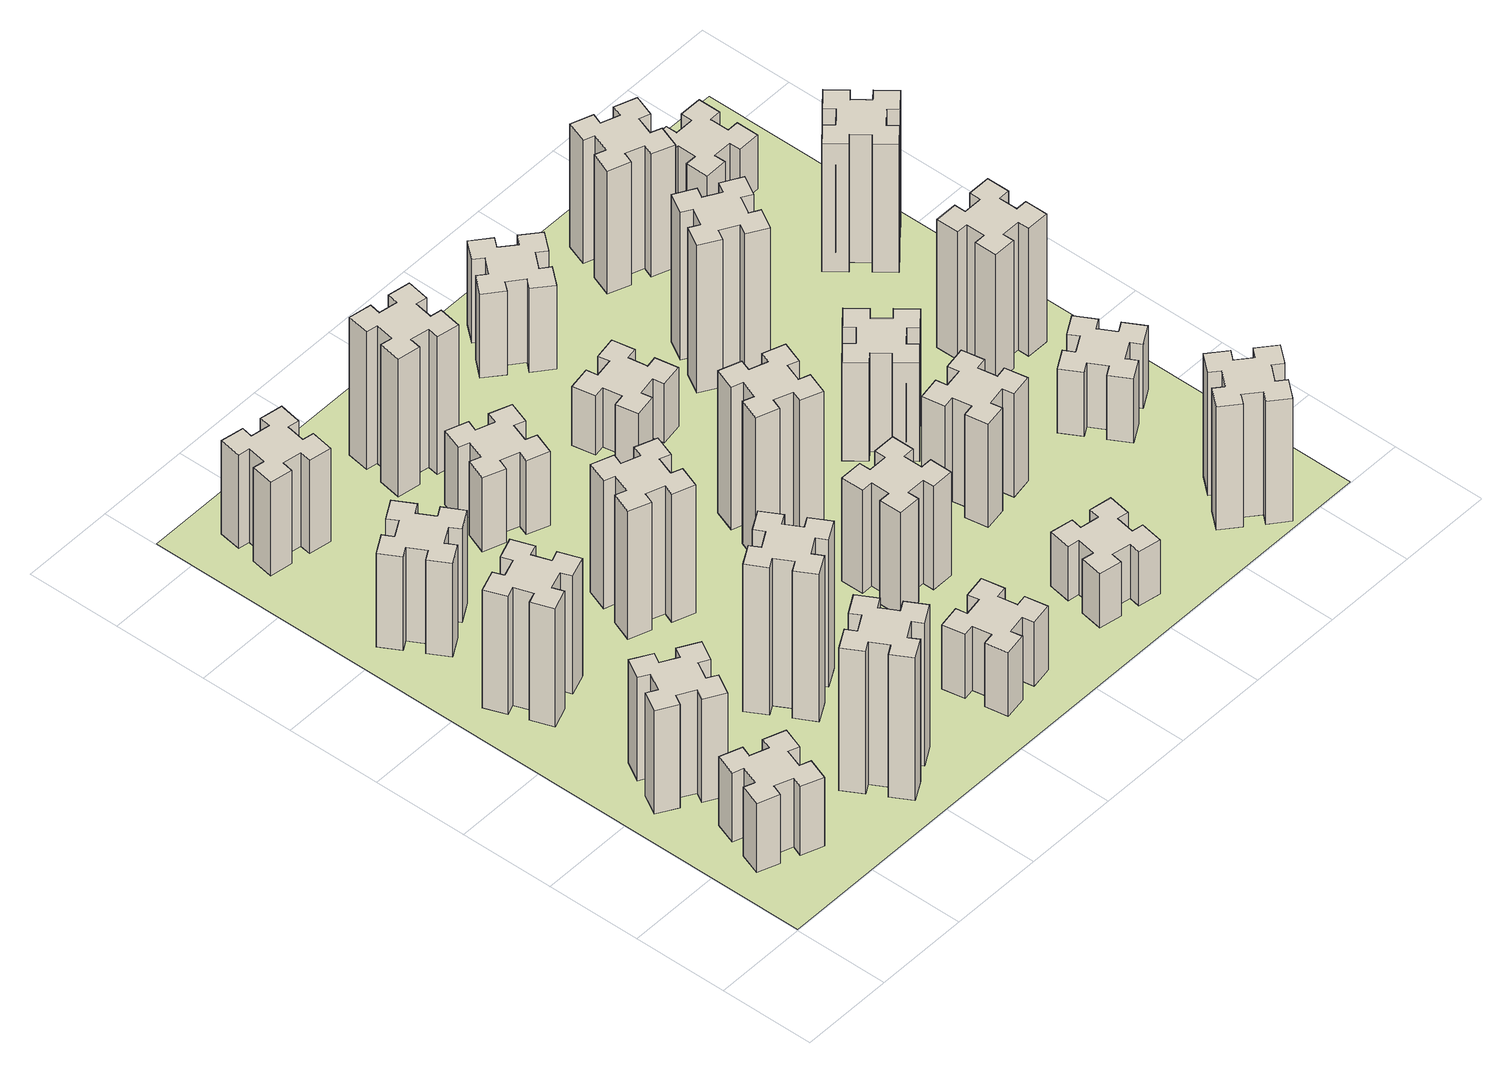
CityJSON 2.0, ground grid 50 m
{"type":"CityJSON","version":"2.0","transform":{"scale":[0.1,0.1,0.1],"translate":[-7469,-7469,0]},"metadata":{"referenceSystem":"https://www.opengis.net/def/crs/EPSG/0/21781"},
"CityObjects":{
"building1":{"type":"Building","attributes":{"class":"1000","function":"1000","usage":"1000","yearOfConstruction":2016,"roofType":"1000","measuredHeight":42,"storeysAboveGround":30,"storeysBelowGround":0},"geometry":[{"type":"Solid","lod":"1","boundaries":[[[[0,1,2,3,4,5,6,7,8,9,10,11,12,13,14,15,16,17,18,19]],[[17,16,20,21]],[[16,15,22,20]],[[15,14,23,22]],[[14,13,24,23]],[[13,12,25,24]],[[12,11,26,25]],[[11,10,27,26]],[[10,9,28,27]],[[9,8,29,28]],[[8,7,30,29]],[[7,6,31,30]],[[6,5,32,31]],[[5,4,33,32]],[[4,3,34,33]],[[3,2,35,34]],[[2,1,36,35]],[[1,0,37,36]],[[0,19,38,37]],[[19,18,39,38]],[[18,17,21,39]],[[24,25,26,27,28,29,30,31,32,33,34,35,36,37,38,39,21,20,22,23]]]]}]},
"building2":{"type":"Building","attributes":{"class":"1000","function":"1000","usage":"1000","yearOfConstruction":2016,"roofType":"1000","measuredHeight":63,"storeysAboveGround":30,"storeysBelowGround":0},"geometry":[{"type":"Solid","lod":"1","boundaries":[[[[40,41,42,43,44,45,46,47,48,49,50,51,52,53,54,55,56,57,58,59]],[[57,56,60,61]],[[56,55,62,60]],[[55,54,63,62]],[[54,53,64,63]],[[53,52,65,64]],[[52,51,66,65]],[[51,50,67,66]],[[50,49,68,67]],[[49,48,69,68]],[[48,47,70,69]],[[47,46,71,70]],[[46,45,72,71]],[[45,44,73,72]],[[44,43,74,73]],[[43,42,75,74]],[[42,41,76,75]],[[41,40,77,76]],[[40,59,78,77]],[[59,58,79,78]],[[58,57,61,79]],[[64,65,66,67,68,69,70,71,72,73,74,75,76,77,78,79,61,60,62,63]]]]}]},
"building3":{"type":"Building","attributes":{"class":"1000","function":"1000","usage":"1000","yearOfConstruction":2016,"roofType":"1000","measuredHeight":72,"storeysAboveGround":30,"storeysBelowGround":0},"geometry":[{"type":"Solid","lod":"1","boundaries":[[[[80,81,82,83,84,85,86,87,88,89,90,91,92,93,94,95,96,97,98,99]],[[97,96,100,101]],[[96,95,102,100]],[[95,94,103,102]],[[94,93,104,103]],[[93,92,105,104]],[[92,91,106,105]],[[91,90,107,106]],[[90,89,108,107]],[[89,88,109,108]],[[88,87,110,109]],[[87,86,111,110]],[[86,85,112,111]],[[85,84,113,112]],[[84,83,114,113]],[[83,82,115,114]],[[82,81,116,115]],[[81,80,117,116]],[[80,99,118,117]],[[99,98,119,118]],[[98,97,101,119]],[[104,105,106,107,108,109,110,111,112,113,114,115,116,117,118,119,101,100,102,103]]]]}]},
"building4":{"type":"Building","attributes":{"class":"1000","function":"1000","usage":"1000","yearOfConstruction":2016,"roofType":"1000","measuredHeight":57,"storeysAboveGround":30,"storeysBelowGround":0},"geometry":[{"type":"Solid","lod":"1","boundaries":[[[[120,121,122,123,124,125,126,127,128,129,130,131,132,133,134,135,136,137,138,139]],[[137,136,140,141]],[[136,135,142,140]],[[135,134,143,142]],[[134,133,144,143]],[[133,132,145,144]],[[132,131,146,145]],[[131,130,147,146]],[[130,129,148,147]],[[129,128,149,148]],[[128,127,150,149]],[[127,126,151,150]],[[126,125,152,151]],[[125,124,153,152]],[[124,123,154,153]],[[123,122,155,154]],[[122,121,156,155]],[[121,120,157,156]],[[120,139,158,157]],[[139,138,159,158]],[[138,137,141,159]],[[144,145,146,147,148,149,150,151,152,153,154,155,156,157,158,159,141,140,142,143]]]]}]},
"building5":{"type":"Building","attributes":{"class":"1000","function":"1000","usage":"1000","yearOfConstruction":2016,"roofType":"1000","measuredHeight":87,"storeysAboveGround":30,"storeysBelowGround":0},"geometry":[{"type":"Solid","lod":"1","boundaries":[[[[160,161,162,163,164,165,166,167,168,169,170,171,172,173,174,175,176,177,178,179]],[[177,176,180,181]],[[176,175,182,180]],[[175,174,183,182]],[[174,173,184,183]],[[173,172,185,184]],[[172,171,186,185]],[[171,170,187,186]],[[170,169,188,187]],[[169,168,189,188]],[[168,167,190,189]],[[167,166,191,190]],[[166,165,192,191]],[[165,164,193,192]],[[164,163,194,193]],[[163,162,195,194]],[[162,161,196,195]],[[161,160,197,196]],[[160,179,198,197]],[[179,178,199,198]],[[178,177,181,199]],[[184,185,186,187,188,189,190,191,192,193,194,195,196,197,198,199,181,180,182,183]]]]}]},
"building6":{"type":"Building","attributes":{"class":"1000","function":"1000","usage":"1000","yearOfConstruction":2016,"roofType":"1000","measuredHeight":57,"storeysAboveGround":30,"storeysBelowGround":0},"geometry":[{"type":"Solid","lod":"1","boundaries":[[[[200,201,202,203,204,205,206,207,208,209,210,211,212,213,214,215,216,217,218,219]],[[217,216,220,221]],[[216,215,222,220]],[[215,214,223,222]],[[214,213,224,223]],[[213,212,225,224]],[[212,211,226,225]],[[211,210,227,226]],[[210,209,228,227]],[[209,208,229,228]],[[208,207,230,229]],[[207,206,231,230]],[[206,205,232,231]],[[205,204,233,232]],[[204,203,234,233]],[[203,202,235,234]],[[202,201,236,235]],[[201,200,237,236]],[[200,219,238,237]],[[219,218,239,238]],[[218,217,221,239]],[[224,225,226,227,228,229,230,231,232,233,234,235,236,237,238,239,221,220,222,223]]]]}]},
"building7":{"type":"Building","attributes":{"class":"1000","function":"1000","usage":"1000","yearOfConstruction":2016,"roofType":"1000","measuredHeight":90,"storeysAboveGround":30,"storeysBelowGround":0},"geometry":[{"type":"Solid","lod":"1","boundaries":[[[[240,241,242,243,244,245,246,247,248,249,250,251,252,253,254,255,256,257,258,259]],[[257,256,260,261]],[[256,255,262,260]],[[255,254,263,262]],[[254,253,264,263]],[[253,252,265,264]],[[252,251,266,265]],[[251,250,267,266]],[[250,249,268,267]],[[249,248,269,268]],[[248,247,270,269]],[[247,246,271,270]],[[246,245,272,271]],[[245,244,273,272]],[[244,243,274,273]],[[243,242,275,274]],[[242,241,276,275]],[[241,240,277,276]],[[240,259,278,277]],[[259,258,279,278]],[[258,257,261,279]],[[264,265,266,267,268,269,270,271,272,273,274,275,276,277,278,279,261,260,262,263]]]]}]},
"building8":{"type":"Building","attributes":{"class":"1000","function":"1000","usage":"1000","yearOfConstruction":2016,"roofType":"1000","measuredHeight":78,"storeysAboveGround":30,"storeysBelowGround":0},"geometry":[{"type":"Solid","lod":"1","boundaries":[[[[280,281,282,283,284,285,286,287,288,289,290,291,292,293,294,295,296,297,298,299]],[[297,296,300,301]],[[296,295,302,300]],[[295,294,303,302]],[[294,293,304,303]],[[293,292,305,304]],[[292,291,306,305]],[[291,290,307,306]],[[290,289,308,307]],[[289,288,309,308]],[[288,287,310,309]],[[287,286,311,310]],[[286,285,312,311]],[[285,284,313,312]],[[284,283,314,313]],[[283,282,315,314]],[[282,281,316,315]],[[281,280,317,316]],[[280,299,318,317]],[[299,298,319,318]],[[298,297,301,319]],[[304,305,306,307,308,309,310,311,312,313,314,315,316,317,318,319,301,300,302,303]]]]}]},
"building9":{"type":"Building","attributes":{"class":"1000","function":"1000","usage":"1000","yearOfConstruction":2016,"roofType":"1000","measuredHeight":39,"storeysAboveGround":30,"storeysBelowGround":0},"geometry":[{"type":"Solid","lod":"1","boundaries":[[[[320,321,322,323,324,325,326,327,328,329,330,331,332,333,334,335,336,337,338,339]],[[337,336,340,341]],[[336,335,342,340]],[[335,334,343,342]],[[334,333,344,343]],[[333,332,345,344]],[[332,331,346,345]],[[331,330,347,346]],[[330,329,348,347]],[[329,328,349,348]],[[328,327,350,349]],[[327,326,351,350]],[[326,325,352,351]],[[325,324,353,352]],[[324,323,354,353]],[[323,322,355,354]],[[322,321,356,355]],[[321,320,357,356]],[[320,339,358,357]],[[339,338,359,358]],[[338,337,341,359]],[[344,345,346,347,348,349,350,351,352,353,354,355,356,357,358,359,341,340,342,343]]]]}]},
"building10":{"type":"Building","attributes":{"class":"1000","function":"1000","usage":"1000","yearOfConstruction":2016,"roofType":"1000","measuredHeight":45,"storeysAboveGround":30,"storeysBelowGround":0},"geometry":[{"type":"Solid","lod":"1","boundaries":[[[[360,361,362,363,364,365,366,367,368,369,370,371,372,373,374,375,376,377,378,379]],[[377,376,380,381]],[[376,375,382,380]],[[375,374,383,382]],[[374,373,384,383]],[[373,372,385,384]],[[372,371,386,385]],[[371,370,387,386]],[[370,369,388,387]],[[369,368,389,388]],[[368,367,390,389]],[[367,366,391,390]],[[366,365,392,391]],[[365,364,393,392]],[[364,363,394,393]],[[363,362,395,394]],[[362,361,396,395]],[[361,360,397,396]],[[360,379,398,397]],[[379,378,399,398]],[[378,377,381,399]],[[384,385,386,387,388,389,390,391,392,393,394,395,396,397,398,399,381,380,382,383]]]]}]},
"building11":{"type":"Building","attributes":{"class":"1000","function":"1000","usage":"1000","yearOfConstruction":2016,"roofType":"1000","measuredHeight":84,"storeysAboveGround":30,"storeysBelowGround":0},"geometry":[{"type":"Solid","lod":"1","boundaries":[[[[400,401,402,403,404,405,406,407,408,409,410,411,412,413,414,415,416,417,418,419]],[[417,416,420,421]],[[416,415,422,420]],[[415,414,423,422]],[[414,413,424,423]],[[413,412,425,424]],[[412,411,426,425]],[[411,410,427,426]],[[410,409,428,427]],[[409,408,429,428]],[[408,407,430,429]],[[407,406,431,430]],[[406,405,432,431]],[[405,404,433,432]],[[404,403,434,433]],[[403,402,435,434]],[[402,401,436,435]],[[401,400,437,436]],[[400,419,438,437]],[[419,418,439,438]],[[418,417,421,439]],[[424,425,426,427,428,429,430,431,432,433,434,435,436,437,438,439,421,420,422,423]]]]}]},
"building12":{"type":"Building","attributes":{"class":"1000","function":"1000","usage":"1000","yearOfConstruction":2016,"roofType":"1000","measuredHeight":63,"storeysAboveGround":30,"storeysBelowGround":0},"geometry":[{"type":"Solid","lod":"1","boundaries":[[[[440,441,442,443,444,445,446,447,448,449,450,451,452,453,454,455,456,457,458,459]],[[457,456,460,461]],[[456,455,462,460]],[[455,454,463,462]],[[454,453,464,463]],[[453,452,465,464]],[[452,451,466,465]],[[451,450,467,466]],[[450,449,468,467]],[[449,448,469,468]],[[448,447,470,469]],[[447,446,471,470]],[[446,445,472,471]],[[445,444,473,472]],[[444,443,474,473]],[[443,442,475,474]],[[442,441,476,475]],[[441,440,477,476]],[[440,459,478,477]],[[459,458,479,478]],[[458,457,461,479]],[[464,465,466,467,468,469,470,471,472,473,474,475,476,477,478,479,461,460,462,463]]]]}]},
"building13":{"type":"Building","attributes":{"class":"1000","function":"1000","usage":"1000","yearOfConstruction":2016,"roofType":"1000","measuredHeight":87,"storeysAboveGround":30,"storeysBelowGround":0},"geometry":[{"type":"Solid","lod":"1","boundaries":[[[[480,481,482,483,484,485,486,487,488,489,490,491,492,493,494,495,496,497,498,499]],[[497,496,500,501]],[[496,495,502,500]],[[495,494,503,502]],[[494,493,504,503]],[[493,492,505,504]],[[492,491,506,505]],[[491,490,507,506]],[[490,489,508,507]],[[489,488,509,508]],[[488,487,510,509]],[[487,486,511,510]],[[486,485,512,511]],[[485,484,513,512]],[[484,483,514,513]],[[483,482,515,514]],[[482,481,516,515]],[[481,480,517,516]],[[480,499,518,517]],[[499,498,519,518]],[[498,497,501,519]],[[504,505,506,507,508,509,510,511,512,513,514,515,516,517,518,519,501,500,502,503]]]]}]},
"building14":{"type":"Building","attributes":{"class":"1000","function":"1000","usage":"1000","yearOfConstruction":2016,"roofType":"1000","measuredHeight":33,"storeysAboveGround":30,"storeysBelowGround":0},"geometry":[{"type":"Solid","lod":"1","boundaries":[[[[520,521,522,523,524,525,526,527,528,529,530,531,532,533,534,535,536,537,538,539]],[[537,536,540,541]],[[536,535,542,540]],[[535,534,543,542]],[[534,533,544,543]],[[533,532,545,544]],[[532,531,546,545]],[[531,530,547,546]],[[530,529,548,547]],[[529,528,549,548]],[[528,527,550,549]],[[527,526,551,550]],[[526,525,552,551]],[[525,524,553,552]],[[524,523,554,553]],[[523,522,555,554]],[[522,521,556,555]],[[521,520,557,556]],[[520,539,558,557]],[[539,538,559,558]],[[538,537,541,559]],[[544,545,546,547,548,549,550,551,552,553,554,555,556,557,558,559,541,540,542,543]]]]}]},
"building15":{"type":"Building","attributes":{"class":"1000","function":"1000","usage":"1000","yearOfConstruction":2016,"roofType":"1000","measuredHeight":36,"storeysAboveGround":30,"storeysBelowGround":0},"geometry":[{"type":"Solid","lod":"1","boundaries":[[[[560,561,562,563,564,565,566,567,568,569,570,571,572,573,574,575,576,577,578,579]],[[577,576,580,581]],[[576,575,582,580]],[[575,574,583,582]],[[574,573,584,583]],[[573,572,585,584]],[[572,571,586,585]],[[571,570,587,586]],[[570,569,588,587]],[[569,568,589,588]],[[568,567,590,589]],[[567,566,591,590]],[[566,565,592,591]],[[565,564,593,592]],[[564,563,594,593]],[[563,562,595,594]],[[562,561,596,595]],[[561,560,597,596]],[[560,579,598,597]],[[579,578,599,598]],[[578,577,581,599]],[[584,585,586,587,588,589,590,591,592,593,594,595,596,597,598,599,581,580,582,583]]]]}]},
"building16":{"type":"Building","attributes":{"class":"1000","function":"1000","usage":"1000","yearOfConstruction":2016,"roofType":"1000","measuredHeight":51,"storeysAboveGround":30,"storeysBelowGround":0},"geometry":[{"type":"Solid","lod":"1","boundaries":[[[[600,601,602,603,604,605,606,607,608,609,610,611,612,613,614,615,616,617,618,619]],[[617,616,620,621]],[[616,615,622,620]],[[615,614,623,622]],[[614,613,624,623]],[[613,612,625,624]],[[612,611,626,625]],[[611,610,627,626]],[[610,609,628,627]],[[609,608,629,628]],[[608,607,630,629]],[[607,606,631,630]],[[606,605,632,631]],[[605,604,633,632]],[[604,603,634,633]],[[603,602,635,634]],[[602,601,636,635]],[[601,600,637,636]],[[600,619,638,637]],[[619,618,639,638]],[[618,617,621,639]],[[624,625,626,627,628,629,630,631,632,633,634,635,636,637,638,639,621,620,622,623]]]]}]},
"building17":{"type":"Building","attributes":{"class":"1000","function":"1000","usage":"1000","yearOfConstruction":2016,"roofType":"1000","measuredHeight":63,"storeysAboveGround":30,"storeysBelowGround":0},"geometry":[{"type":"Solid","lod":"1","boundaries":[[[[640,641,642,643,644,645,646,647,648,649,650,651,652,653,654,655,656,657,658,659]],[[657,656,660,661]],[[656,655,662,660]],[[655,654,663,662]],[[654,653,664,663]],[[653,652,665,664]],[[652,651,666,665]],[[651,650,667,666]],[[650,649,668,667]],[[649,648,669,668]],[[648,647,670,669]],[[647,646,671,670]],[[646,645,672,671]],[[645,644,673,672]],[[644,643,674,673]],[[643,642,675,674]],[[642,641,676,675]],[[641,640,677,676]],[[640,659,678,677]],[[659,658,679,678]],[[658,657,661,679]],[[664,665,666,667,668,669,670,671,672,673,674,675,676,677,678,679,661,660,662,663]]]]}]},
"building18":{"type":"Building","attributes":{"class":"1000","function":"1000","usage":"1000","yearOfConstruction":2016,"roofType":"1000","measuredHeight":60,"storeysAboveGround":30,"storeysBelowGround":0},"geometry":[{"type":"Solid","lod":"1","boundaries":[[[[680,681,682,683,684,685,686,687,688,689,690,691,692,693,694,695,696,697,698,699]],[[697,696,700,701]],[[696,695,702,700]],[[695,694,703,702]],[[694,693,704,703]],[[693,692,705,704]],[[692,691,706,705]],[[691,690,707,706]],[[690,689,708,707]],[[689,688,709,708]],[[688,687,710,709]],[[687,686,711,710]],[[686,685,712,711]],[[685,684,713,712]],[[684,683,714,713]],[[683,682,715,714]],[[682,681,716,715]],[[681,680,717,716]],[[680,699,718,717]],[[699,698,719,718]],[[698,697,701,719]],[[704,705,706,707,708,709,710,711,712,713,714,715,716,717,718,719,701,700,702,703]]]]}]},
"building19":{"type":"Building","attributes":{"class":"1000","function":"1000","usage":"1000","yearOfConstruction":2016,"roofType":"1000","measuredHeight":90,"storeysAboveGround":30,"storeysBelowGround":0},"geometry":[{"type":"Solid","lod":"1","boundaries":[[[[720,721,722,723,724,725,726,727,728,729,730,731,732,733,734,735,736,737,738,739]],[[737,736,740,741]],[[736,735,742,740]],[[735,734,743,742]],[[734,733,744,743]],[[733,732,745,744]],[[732,731,746,745]],[[731,730,747,746]],[[730,729,748,747]],[[729,728,749,748]],[[728,727,750,749]],[[727,726,751,750]],[[726,725,752,751]],[[725,724,753,752]],[[724,723,754,753]],[[723,722,755,754]],[[722,721,756,755]],[[721,720,757,756]],[[720,739,758,757]],[[739,738,759,758]],[[738,737,741,759]],[[744,745,746,747,748,749,750,751,752,753,754,755,756,757,758,759,741,740,742,743]]]]}]},
"building20":{"type":"Building","attributes":{"class":"1000","function":"1000","usage":"1000","yearOfConstruction":2016,"roofType":"1000","measuredHeight":75,"storeysAboveGround":30,"storeysBelowGround":0},"geometry":[{"type":"Solid","lod":"1","boundaries":[[[[760,761,762,763,764,765,766,767,768,769,770,771,772,773,774,775,776,777,778,779]],[[777,776,780,781]],[[776,775,782,780]],[[775,774,783,782]],[[774,773,784,783]],[[773,772,785,784]],[[772,771,786,785]],[[771,770,787,786]],[[770,769,788,787]],[[769,768,789,788]],[[768,767,790,789]],[[767,766,791,790]],[[766,765,792,791]],[[765,764,793,792]],[[764,763,794,793]],[[763,762,795,794]],[[762,761,796,795]],[[761,760,797,796]],[[760,779,798,797]],[[779,778,799,798]],[[778,777,781,799]],[[784,785,786,787,788,789,790,791,792,793,794,795,796,797,798,799,781,780,782,783]]]]}]},
"building21":{"type":"Building","attributes":{"class":"1000","function":"1000","usage":"1000","yearOfConstruction":2016,"roofType":"1000","measuredHeight":39,"storeysAboveGround":30,"storeysBelowGround":0},"geometry":[{"type":"Solid","lod":"1","boundaries":[[[[800,801,802,803,804,805,806,807,808,809,810,811,812,813,814,815,816,817,818,819]],[[817,816,820,821]],[[816,815,822,820]],[[815,814,823,822]],[[814,813,824,823]],[[813,812,825,824]],[[812,811,826,825]],[[811,810,827,826]],[[810,809,828,827]],[[809,808,829,828]],[[808,807,830,829]],[[807,806,831,830]],[[806,805,832,831]],[[805,804,833,832]],[[804,803,834,833]],[[803,802,835,834]],[[802,801,836,835]],[[801,800,837,836]],[[800,819,838,837]],[[819,818,839,838]],[[818,817,821,839]],[[824,825,826,827,828,829,830,831,832,833,834,835,836,837,838,839,821,820,822,823]]]]}]},
"building22":{"type":"Building","attributes":{"class":"1000","function":"1000","usage":"1000","yearOfConstruction":2016,"roofType":"1000","measuredHeight":75,"storeysAboveGround":30,"storeysBelowGround":0},"geometry":[{"type":"Solid","lod":"1","boundaries":[[[[840,841,842,843,844,845,846,847,848,849,850,851,852,853,854,855,856,857,858,859]],[[857,856,860,861]],[[856,855,862,860]],[[855,854,863,862]],[[854,853,864,863]],[[853,852,865,864]],[[852,851,866,865]],[[851,850,867,866]],[[850,849,868,867]],[[849,848,869,868]],[[848,847,870,869]],[[847,846,871,870]],[[846,845,872,871]],[[845,844,873,872]],[[844,843,874,873]],[[843,842,875,874]],[[842,841,876,875]],[[841,840,877,876]],[[840,859,878,877]],[[859,858,879,878]],[[858,857,861,879]],[[864,865,866,867,868,869,870,871,872,873,874,875,876,877,878,879,861,860,862,863]]]]}]},
"building23":{"type":"Building","attributes":{"class":"1000","function":"1000","usage":"1000","yearOfConstruction":2016,"roofType":"1000","measuredHeight":78,"storeysAboveGround":30,"storeysBelowGround":0},"geometry":[{"type":"Solid","lod":"1","boundaries":[[[[880,881,882,883,884,885,886,887,888,889,890,891,892,893,894,895,896,897,898,899]],[[897,896,900,901]],[[896,895,902,900]],[[895,894,903,902]],[[894,893,904,903]],[[893,892,905,904]],[[892,891,906,905]],[[891,890,907,906]],[[890,889,908,907]],[[889,888,909,908]],[[888,887,910,909]],[[887,886,911,910]],[[886,885,912,911]],[[885,884,913,912]],[[884,883,914,913]],[[883,882,915,914]],[[882,881,916,915]],[[881,880,917,916]],[[880,899,918,917]],[[899,898,919,918]],[[898,897,901,919]],[[904,905,906,907,908,909,910,911,912,913,914,915,916,917,918,919,901,900,902,903]]]]}]},
"building24":{"type":"Building","attributes":{"class":"1000","function":"1000","usage":"1000","yearOfConstruction":2016,"roofType":"1000","measuredHeight":78,"storeysAboveGround":30,"storeysBelowGround":0},"geometry":[{"type":"Solid","lod":"1","boundaries":[[[[920,921,922,923,924,925,926,927,928,929,930,931,932,933,934,935,936,937,938,939]],[[937,936,940,941]],[[936,935,942,940]],[[935,934,943,942]],[[934,933,944,943]],[[933,932,945,944]],[[932,931,946,945]],[[931,930,947,946]],[[930,929,948,947]],[[929,928,949,948]],[[928,927,950,949]],[[927,926,951,950]],[[926,925,952,951]],[[925,924,953,952]],[[924,923,954,953]],[[923,922,955,954]],[[922,921,956,955]],[[921,920,957,956]],[[920,939,958,957]],[[939,938,959,958]],[[938,937,941,959]],[[944,945,946,947,948,949,950,951,952,953,954,955,956,957,958,959,941,940,942,943]]]]}]},
"building25":{"type":"Building","attributes":{"class":"1000","function":"1000","usage":"1000","yearOfConstruction":2016,"roofType":"1000","measuredHeight":33,"storeysAboveGround":30,"storeysBelowGround":0},"geometry":[{"type":"Solid","lod":"1","boundaries":[[[[960,961,962,963,964,965,966,967,968,969,970,971,972,973,974,975,976,977,978,979]],[[977,976,980,981]],[[976,975,982,980]],[[975,974,983,982]],[[974,973,984,983]],[[973,972,985,984]],[[972,971,986,985]],[[971,970,987,986]],[[970,969,988,987]],[[969,968,989,988]],[[968,967,990,989]],[[967,966,991,990]],[[966,965,992,991]],[[965,964,993,992]],[[964,963,994,993]],[[963,962,995,994]],[[962,961,996,995]],[[961,960,997,996]],[[960,979,998,997]],[[979,978,999,998]],[[978,977,981,999]],[[984,985,986,987,988,989,990,991,992,993,994,995,996,997,998,999,981,980,982,983]]]]}]},
"landuse1":{"type":"LandUse","attributes":{"name":"plot1","function":"1010"},"geometry":[{"type":"MultiSurface","lod":"1","boundaries":[[[1000,1001,1002,1003]]]}]}
},
"vertices":[
[462,391,0],[496,485,0],[552,464,0],[593,577,0],[480,618,0],[460,562,0],[366,596,0],[387,652,0],[274,693,0],[233,580,0],[289,560,0],[255,466,0],[199,487,0],[157,374,0],[270,333,0],[291,389,0],[385,355,0],[364,299,0],[477,257,0],[518,370,0],[385,355,420],[364,299,420],[291,389,420],[270,333,420],[157,374,420],[199,487,420],[255,466,420],[289,560,420],[233,580,420],[274,693,420],[387,652,420],[366,596,420],[460,562,420],[480,618,420],[593,577,420],[552,464,420],[496,485,420],[462,391,420],[518,370,420],[477,257,420],
[446,917,0],[496,1004,0],[548,974,0],[608,1078,0],[504,1138,0],[474,1086,0],[387,1136,0],[417,1188,0],[313,1248,0],[253,1144,0],[305,1114,0],[255,1027,0],[203,1057,0],[143,953,0],[247,893,0],[277,945,0],[364,895,0],[334,843,0],[438,783,0],[498,887,0],[364,895,630],[334,843,630],[277,945,630],[247,893,630],[143,953,630],[203,1057,630],[255,1027,630],[305,1114,630],[253,1144,630],[313,1248,630],[417,1188,630],[387,1136,630],[474,1086,630],[504,1138,630],[608,1078,630],[548,974,630],[496,1004,630],[446,917,630],[498,887,630],[438,783,630],
[385,1976,0],[291,1942,0],[270,1998,0],[157,1957,0],[199,1844,0],[255,1865,0],[289,1771,0],[233,1750,0],[274,1637,0],[387,1679,0],[366,1735,0],[460,1769,0],[480,1713,0],[593,1754,0],[552,1867,0],[496,1846,0],[462,1940,0],[518,1960,0],[477,2073,0],[364,2032,0],[462,1940,720],[518,1960,720],[496,1846,720],[552,1867,720],[593,1754,720],[480,1713,720],[460,1769,720],[366,1735,720],[387,1679,720],[274,1637,720],[233,1750,720],[289,1771,720],[255,1865,720],[199,1844,720],[157,1957,720],[270,1998,720],[291,1942,720],[385,1976,720],[364,2032,720],[477,2073,720],
[496,2507,0],[446,2594,0],[498,2624,0],[438,2728,0],[334,2668,0],[364,2616,0],[277,2566,0],[247,2618,0],[143,2558,0],[203,2454,0],[255,2484,0],[305,2397,0],[253,2367,0],[313,2263,0],[417,2323,0],[387,2375,0],[474,2425,0],[504,2373,0],[608,2433,0],[548,2537,0],[474,2425,570],[504,2373,570],[387,2375,570],[417,2323,570],[313,2263,570],[253,2367,570],[305,2397,570],[255,2484,570],[203,2454,570],[143,2558,570],[247,2618,570],[277,2566,570],[364,2616,570],[334,2668,570],[438,2728,570],[498,2624,570],[446,2594,570],[496,2507,570],[548,2537,570],[608,2433,570],
[1004,496,0],[917,446,0],[887,498,0],[783,438,0],[843,334,0],[895,364,0],[945,277,0],[893,247,0],[953,143,0],[1057,203,0],[1027,255,0],[1114,305,0],[1144,253,0],[1248,313,0],[1188,417,0],[1136,387,0],[1086,474,0],[1138,504,0],[1078,608,0],[974,548,0],[1086,474,870],[1138,504,870],[1136,387,870],[1188,417,870],[1248,313,870],[1144,253,870],[1114,305,870],[1027,255,870],[1057,203,870],[953,143,870],[893,247,870],[945,277,870],[895,364,870],[843,334,870],[783,438,870],[887,498,870],[917,446,870],[1004,496,870],[974,548,870],[1078,608,870],
[444,3435,0],[345,3452,0],[356,3511,0],[237,3532,0],[217,3414,0],[276,3404,0],[258,3305,0],[199,3316,0],[178,3197,0],[297,3177,0],[307,3236,0],[405,3218,0],[395,3159,0],[513,3138,0],[534,3257,0],[475,3267,0],[492,3365,0],[551,3355,0],[572,3473,0],[454,3494,0],[492,3365,570],[551,3355,570],[475,3267,570],[534,3257,570],[513,3138,570],[395,3159,570],[405,3218,570],[307,3236,570],[297,3177,570],[178,3197,570],[199,3316,570],[258,3305,570],[276,3404,570],[217,3414,570],[237,3532,570],[356,3511,570],[345,3452,570],[444,3435,570],[454,3494,570],[572,3473,570],
[995,1004,0],[1045,917,0],[993,887,0],[1053,783,0],[1157,843,0],[1127,895,0],[1214,945,0],[1244,893,0],[1348,953,0],[1288,1057,0],[1236,1027,0],[1186,1114,0],[1238,1144,0],[1178,1248,0],[1074,1188,0],[1104,1136,0],[1017,1086,0],[987,1138,0],[883,1078,0],[943,974,0],[1017,1086,900],[987,1138,900],[1104,1136,900],[1074,1188,900],[1178,1248,900],[1238,1144,900],[1186,1114,900],[1236,1027,900],[1288,1057,900],[1348,953,900],[1244,893,900],[1214,945,900],[1127,895,900],[1157,843,900],[1053,783,900],[993,887,900],[1045,917,900],[995,1004,900],[943,974,900],[883,1078,900],
[1031,1769,0],[1125,1735,0],[1104,1679,0],[1217,1637,0],[1258,1750,0],[1202,1771,0],[1236,1865,0],[1292,1844,0],[1333,1957,0],[1220,1998,0],[1200,1942,0],[1106,1976,0],[1127,2032,0],[1014,2073,0],[973,1960,0],[1029,1940,0],[995,1846,0],[939,1867,0],[897,1754,0],[1010,1713,0],[995,1846,780],[939,1867,780],[1029,1940,780],[973,1960,780],[1014,2073,780],[1127,2032,780],[1106,1976,780],[1200,1942,780],[1220,1998,780],[1333,1957,780],[1292,1844,780],[1236,1865,780],[1202,1771,780],[1258,1750,780],[1217,1637,780],[1104,1679,780],[1125,1735,780],[1031,1769,780],[1010,1713,780],[897,1754,780],
[1638,405,0],[1656,307,0],[1597,297,0],[1617,178,0],[1736,199,0],[1725,258,0],[1824,276,0],[1834,217,0],[1952,237,0],[1931,356,0],[1872,345,0],[1855,444,0],[1914,454,0],[1893,572,0],[1775,551,0],[1785,492,0],[1687,475,0],[1677,534,0],[1558,513,0],[1579,395,0],[1687,475,390],[1677,534,390],[1785,492,390],[1775,551,390],[1893,572,390],[1914,454,390],[1855,444,390],[1872,345,390],[1931,356,390],[1952,237,390],[1834,217,390],[1824,276,390],[1725,258,390],[1736,199,390],[1617,178,390],[1597,297,390],[1656,307,390],[1638,405,390],[1579,395,390],[1558,513,390],
[1200,2782,0],[1106,2816,0],[1127,2872,0],[1014,2913,0],[973,2800,0],[1029,2780,0],[995,2686,0],[939,2707,0],[897,2594,0],[1010,2553,0],[1031,2609,0],[1125,2575,0],[1104,2519,0],[1217,2477,0],[1258,2590,0],[1202,2611,0],[1236,2705,0],[1292,2684,0],[1333,2797,0],[1220,2838,0],[1236,2705,450],[1292,2684,450],[1202,2611,450],[1258,2590,450],[1217,2477,450],[1104,2519,450],[1125,2575,450],[1031,2609,450],[1010,2553,450],[897,2594,450],[939,2707,450],[995,2686,450],[1029,2780,450],[973,2800,450],[1014,2913,450],[1127,2872,450],[1106,2816,450],[1200,2782,450],[1220,2838,450],[1333,2797,450],
[1215,3167,0],[1232,3265,0],[1291,3255,0],[1312,3373,0],[1194,3394,0],[1184,3335,0],[1085,3352,0],[1096,3411,0],[977,3432,0],[957,3314,0],[1016,3304,0],[998,3205,0],[939,3216,0],[918,3097,0],[1037,3077,0],[1047,3136,0],[1145,3118,0],[1135,3059,0],[1253,3038,0],[1274,3157,0],[1145,3118,840],[1135,3059,840],[1047,3136,840],[1037,3077,840],[918,3097,840],[939,3216,840],[998,3205,840],[1016,3304,840],[957,3314,840],[977,3432,840],[1096,3411,840],[1085,3352,840],[1184,3335,840],[1194,3394,840],[1312,3373,840],[1291,3255,840],[1232,3265,840],[1215,3167,840],[1274,3157,840],[1253,3038,840],
[1845,1165,0],[1845,1065,0],[1785,1065,0],[1785,945,0],[1905,945,0],[1905,1005,0],[2005,1005,0],[2005,945,0],[2125,945,0],[2125,1065,0],[2065,1065,0],[2065,1165,0],[2125,1165,0],[2125,1285,0],[2005,1285,0],[2005,1225,0],[1905,1225,0],[1905,1285,0],[1785,1285,0],[1785,1165,0],[1905,1225,630],[1905,1285,630],[2005,1225,630],[2005,1285,630],[2125,1285,630],[2125,1165,630],[2065,1165,630],[2065,1065,630],[2125,1065,630],[2125,945,630],[2005,945,630],[2005,1005,630],[1905,1005,630],[1905,945,630],[1785,945,630],[1785,1065,630],[1845,1065,630],[1845,1165,630],[1785,1165,630],[1785,1285,630],
[1771,1669,0],[1865,1635,0],[1844,1579,0],[1957,1537,0],[1998,1650,0],[1942,1671,0],[1976,1765,0],[2032,1744,0],[2073,1857,0],[1960,1898,0],[1940,1842,0],[1846,1876,0],[1867,1932,0],[1754,1973,0],[1713,1860,0],[1769,1840,0],[1735,1746,0],[1679,1767,0],[1637,1654,0],[1750,1613,0],[1735,1746,870],[1679,1767,870],[1769,1840,870],[1713,1860,870],[1754,1973,870],[1867,1932,870],[1846,1876,870],[1940,1842,870],[1960,1898,870],[2073,1857,870],[2032,1744,870],[1976,1765,870],[1942,1671,870],[1998,1650,870],[1957,1537,870],[1844,1579,870],[1865,1635,870],[1771,1669,870],[1750,1613,870],[1637,1654,870],
[2396,444,0],[2378,345,0],[2319,356,0],[2298,237,0],[2417,217,0],[2427,276,0],[2525,258,0],[2515,199,0],[2633,178,0],[2654,297,0],[2595,307,0],[2612,405,0],[2671,395,0],[2692,513,0],[2574,534,0],[2564,475,0],[2465,492,0],[2476,551,0],[2357,572,0],[2337,454,0],[2465,492,330],[2476,551,330],[2564,475,330],[2574,534,330],[2692,513,330],[2671,395,330],[2612,405,330],[2595,307,330],[2654,297,330],[2633,178,330],[2515,199,330],[2525,258,330],[2427,276,330],[2417,217,330],[2298,237,330],[2319,356,330],[2378,345,330],[2396,444,330],[2337,454,330],[2357,572,330],
[1972,2565,0],[1955,2664,0],[2014,2674,0],[1993,2792,0],[1875,2771,0],[1885,2712,0],[1787,2695,0],[1777,2754,0],[1658,2733,0],[1679,2615,0],[1738,2625,0],[1756,2527,0],[1697,2517,0],[1717,2398,0],[1836,2419,0],[1825,2478,0],[1924,2496,0],[1934,2437,0],[2052,2457,0],[2031,2576,0],[1924,2496,360],[1934,2437,360],[1825,2478,360],[1836,2419,360],[1717,2398,360],[1697,2517,360],[1756,2527,360],[1738,2625,360],[1679,2615,360],[1658,2733,360],[1777,2754,360],[1787,2695,360],[1885,2712,360],[1875,2771,360],[1993,2792,360],[2014,2674,360],[1955,2664,360],[1972,2565,360],[2031,2576,360],[2052,2457,360],
[2064,3387,0],[1988,3452,0],[2026,3498,0],[1934,3575,0],[1857,3483,0],[1903,3444,0],[1839,3368,0],[1793,3406,0],[1716,3314,0],[1808,3237,0],[1846,3283,0],[1923,3219,0],[1884,3173,0],[1976,3096,0],[2053,3188,0],[2007,3226,0],[2072,3303,0],[2118,3264,0],[2195,3356,0],[2103,3433,0],[2072,3303,510],[2118,3264,510],[2007,3226,510],[2053,3188,510],[1976,3096,510],[1884,3173,510],[1923,3219,510],[1846,3283,510],[1808,3237,510],[1716,3314,510],[1793,3406,510],[1839,3368,510],[1903,3444,510],[1857,3483,510],[1934,3575,510],[2026,3498,510],[1988,3452,510],[2064,3387,510],[2103,3433,510],[2195,3356,510],
[2565,1098,0],[2664,1116,0],[2674,1057,0],[2792,1077,0],[2771,1196,0],[2712,1185,0],[2695,1284,0],[2754,1294,0],[2733,1412,0],[2615,1391,0],[2625,1332,0],[2527,1315,0],[2517,1374,0],[2398,1353,0],[2419,1235,0],[2478,1245,0],[2496,1147,0],[2437,1137,0],[2457,1018,0],[2576,1039,0],[2496,1147,630],[2437,1137,630],[2478,1245,630],[2419,1235,630],[2398,1353,630],[2517,1374,630],[2527,1315,630],[2625,1332,630],[2615,1391,630],[2733,1412,630],[2754,1294,630],[2695,1284,630],[2712,1185,630],[2771,1196,630],[2792,1077,630],[2674,1057,630],[2664,1116,630],[2565,1098,630],[2576,1039,630],[2457,1018,630],
[2563,1872,0],[2486,1807,0],[2448,1853,0],[2356,1776,0],[2433,1684,0],[2479,1723,0],[2543,1646,0],[2497,1608,0],[2574,1516,0],[2666,1593,0],[2628,1639,0],[2704,1703,0],[2743,1657,0],[2835,1734,0],[2758,1826,0],[2712,1788,0],[2647,1864,0],[2693,1903,0],[2616,1995,0],[2524,1918,0],[2647,1864,600],[2693,1903,600],[2712,1788,600],[2758,1826,600],[2835,1734,600],[2743,1657,600],[2704,1703,600],[2628,1639,600],[2666,1593,600],[2574,1516,600],[2497,1608,600],[2543,1646,600],[2479,1723,600],[2433,1684,600],[2356,1776,600],[2448,1853,600],[2486,1807,600],[2563,1872,600],[2524,1918,600],[2616,1995,600],
[2594,2666,0],[2507,2716,0],[2537,2768,0],[2433,2828,0],[2373,2724,0],[2425,2694,0],[2375,2607,0],[2323,2637,0],[2263,2533,0],[2367,2473,0],[2397,2525,0],[2484,2475,0],[2454,2423,0],[2558,2363,0],[2618,2467,0],[2566,2497,0],[2616,2584,0],[2668,2554,0],[2728,2658,0],[2624,2718,0],[2616,2584,900],[2668,2554,900],[2566,2497,900],[2618,2467,900],[2558,2363,900],[2454,2423,900],[2484,2475,900],[2397,2525,900],[2367,2473,900],[2263,2533,900],[2323,2637,900],[2375,2607,900],[2425,2694,900],[2373,2724,900],[2433,2828,900],[2537,2768,900],[2507,2716,900],[2594,2666,900],[2624,2718,900],[2728,2658,900],
[3444,327,0],[3368,392,0],[3406,438,0],[3314,515,0],[3237,423,0],[3283,384,0],[3219,308,0],[3173,346,0],[3096,254,0],[3188,177,0],[3226,223,0],[3303,159,0],[3264,113,0],[3356,36,0],[3433,128,0],[3387,166,0],[3452,243,0],[3498,204,0],[3575,296,0],[3483,373,0],[3452,243,750],[3498,204,750],[3387,166,750],[3433,128,750],[3356,36,750],[3264,113,750],[3303,159,750],[3226,223,750],[3188,177,750],[3096,254,750],[3173,346,750],[3219,308,750],[3283,384,750],[3237,423,750],[3314,515,750],[3406,438,750],[3368,392,750],[3444,327,750],[3483,373,750],[3575,296,750],
[3456,1127,0],[3406,1214,0],[3458,1244,0],[3398,1348,0],[3294,1288,0],[3324,1236,0],[3237,1186,0],[3207,1238,0],[3103,1178,0],[3163,1074,0],[3215,1104,0],[3265,1017,0],[3213,987,0],[3273,883,0],[3377,943,0],[3347,995,0],[3434,1045,0],[3464,993,0],[3568,1053,0],[3508,1157,0],[3434,1045,390],[3464,993,390],[3347,995,390],[3377,943,390],[3273,883,390],[3213,987,390],[3265,1017,390],[3215,1104,390],[3163,1074,390],[3103,1178,390],[3207,1238,390],[3237,1186,390],[3324,1236,390],[3294,1288,390],[3398,1348,390],[3458,1244,390],[3406,1214,390],[3456,1127,390],[3508,1157,390],[3568,1053,390],
[2780,3422,0],[2686,3456,0],[2707,3512,0],[2594,3553,0],[2553,3440,0],[2609,3420,0],[2575,3326,0],[2519,3347,0],[2477,3234,0],[2590,3193,0],[2611,3249,0],[2705,3215,0],[2684,3159,0],[2797,3117,0],[2838,3230,0],[2782,3251,0],[2816,3345,0],[2872,3324,0],[2913,3437,0],[2800,3478,0],[2816,3345,750],[2872,3324,750],[2782,3251,750],[2838,3230,750],[2797,3117,750],[2684,3159,750],[2705,3215,750],[2611,3249,750],[2590,3193,750],[2477,3234,750],[2519,3347,750],[2575,3326,750],[2609,3420,750],[2553,3440,750],[2594,3553,750],[2707,3512,750],[2686,3456,750],[2780,3422,750],[2800,3478,750],[2913,3437,750],
[3445,1705,0],[3445,1805,0],[3505,1805,0],[3505,1925,0],[3385,1925,0],[3385,1865,0],[3285,1865,0],[3285,1925,0],[3165,1925,0],[3165,1805,0],[3225,1805,0],[3225,1705,0],[3165,1705,0],[3165,1585,0],[3285,1585,0],[3285,1645,0],[3385,1645,0],[3385,1585,0],[3505,1585,0],[3505,1705,0],[3385,1645,780],[3385,1585,780],[3285,1645,780],[3285,1585,780],[3165,1585,780],[3165,1705,780],[3225,1705,780],[3225,1805,780],[3165,1805,780],[3165,1925,780],[3285,1925,780],[3285,1865,780],[3385,1865,780],[3385,1925,780],[3505,1925,780],[3505,1805,780],[3445,1805,780],[3445,1705,780],[3505,1705,780],[3505,1585,780],
[3552,2628,0],[3487,2704,0],[3533,2743,0],[3456,2835,0],[3364,2758,0],[3403,2712,0],[3326,2647,0],[3288,2693,0],[3196,2616,0],[3273,2524,0],[3319,2563,0],[3383,2486,0],[3337,2448,0],[3414,2356,0],[3506,2433,0],[3468,2479,0],[3544,2543,0],[3583,2497,0],[3675,2574,0],[3598,2666,0],[3544,2543,780],[3583,2497,780],[3468,2479,780],[3506,2433,780],[3414,2356,780],[3337,2448,780],[3383,2486,780],[3319,2563,780],[3273,2524,780],[3196,2616,780],[3288,2693,780],[3326,2647,780],[3403,2712,780],[3364,2758,780],[3456,2835,780],[3533,2743,780],[3487,2704,780],[3552,2628,780],[3598,2666,780],[3675,2574,780],
[3185,3225,0],[3285,3225,0],[3285,3165,0],[3405,3165,0],[3405,3285,0],[3345,3285,0],[3345,3385,0],[3405,3385,0],[3405,3505,0],[3285,3505,0],[3285,3445,0],[3185,3445,0],[3185,3505,0],[3065,3505,0],[3065,3385,0],[3125,3385,0],[3125,3285,0],[3065,3285,0],[3065,3165,0],[3185,3165,0],[3125,3285,330],[3065,3285,330],[3125,3385,330],[3065,3385,330],[3065,3505,330],[3185,3505,330],[3185,3445,330],[3285,3445,330],[3285,3505,330],[3405,3505,330],[3405,3385,330],[3345,3385,330],[3345,3285,330],[3405,3285,330],[3405,3165,330],[3285,3165,330],[3285,3225,330],[3185,3225,330],[3185,3165,330],[3065,3165,330],
[5,3705,0],[3705,3705,0],[3705,5,0],[5,5,0]
]}
